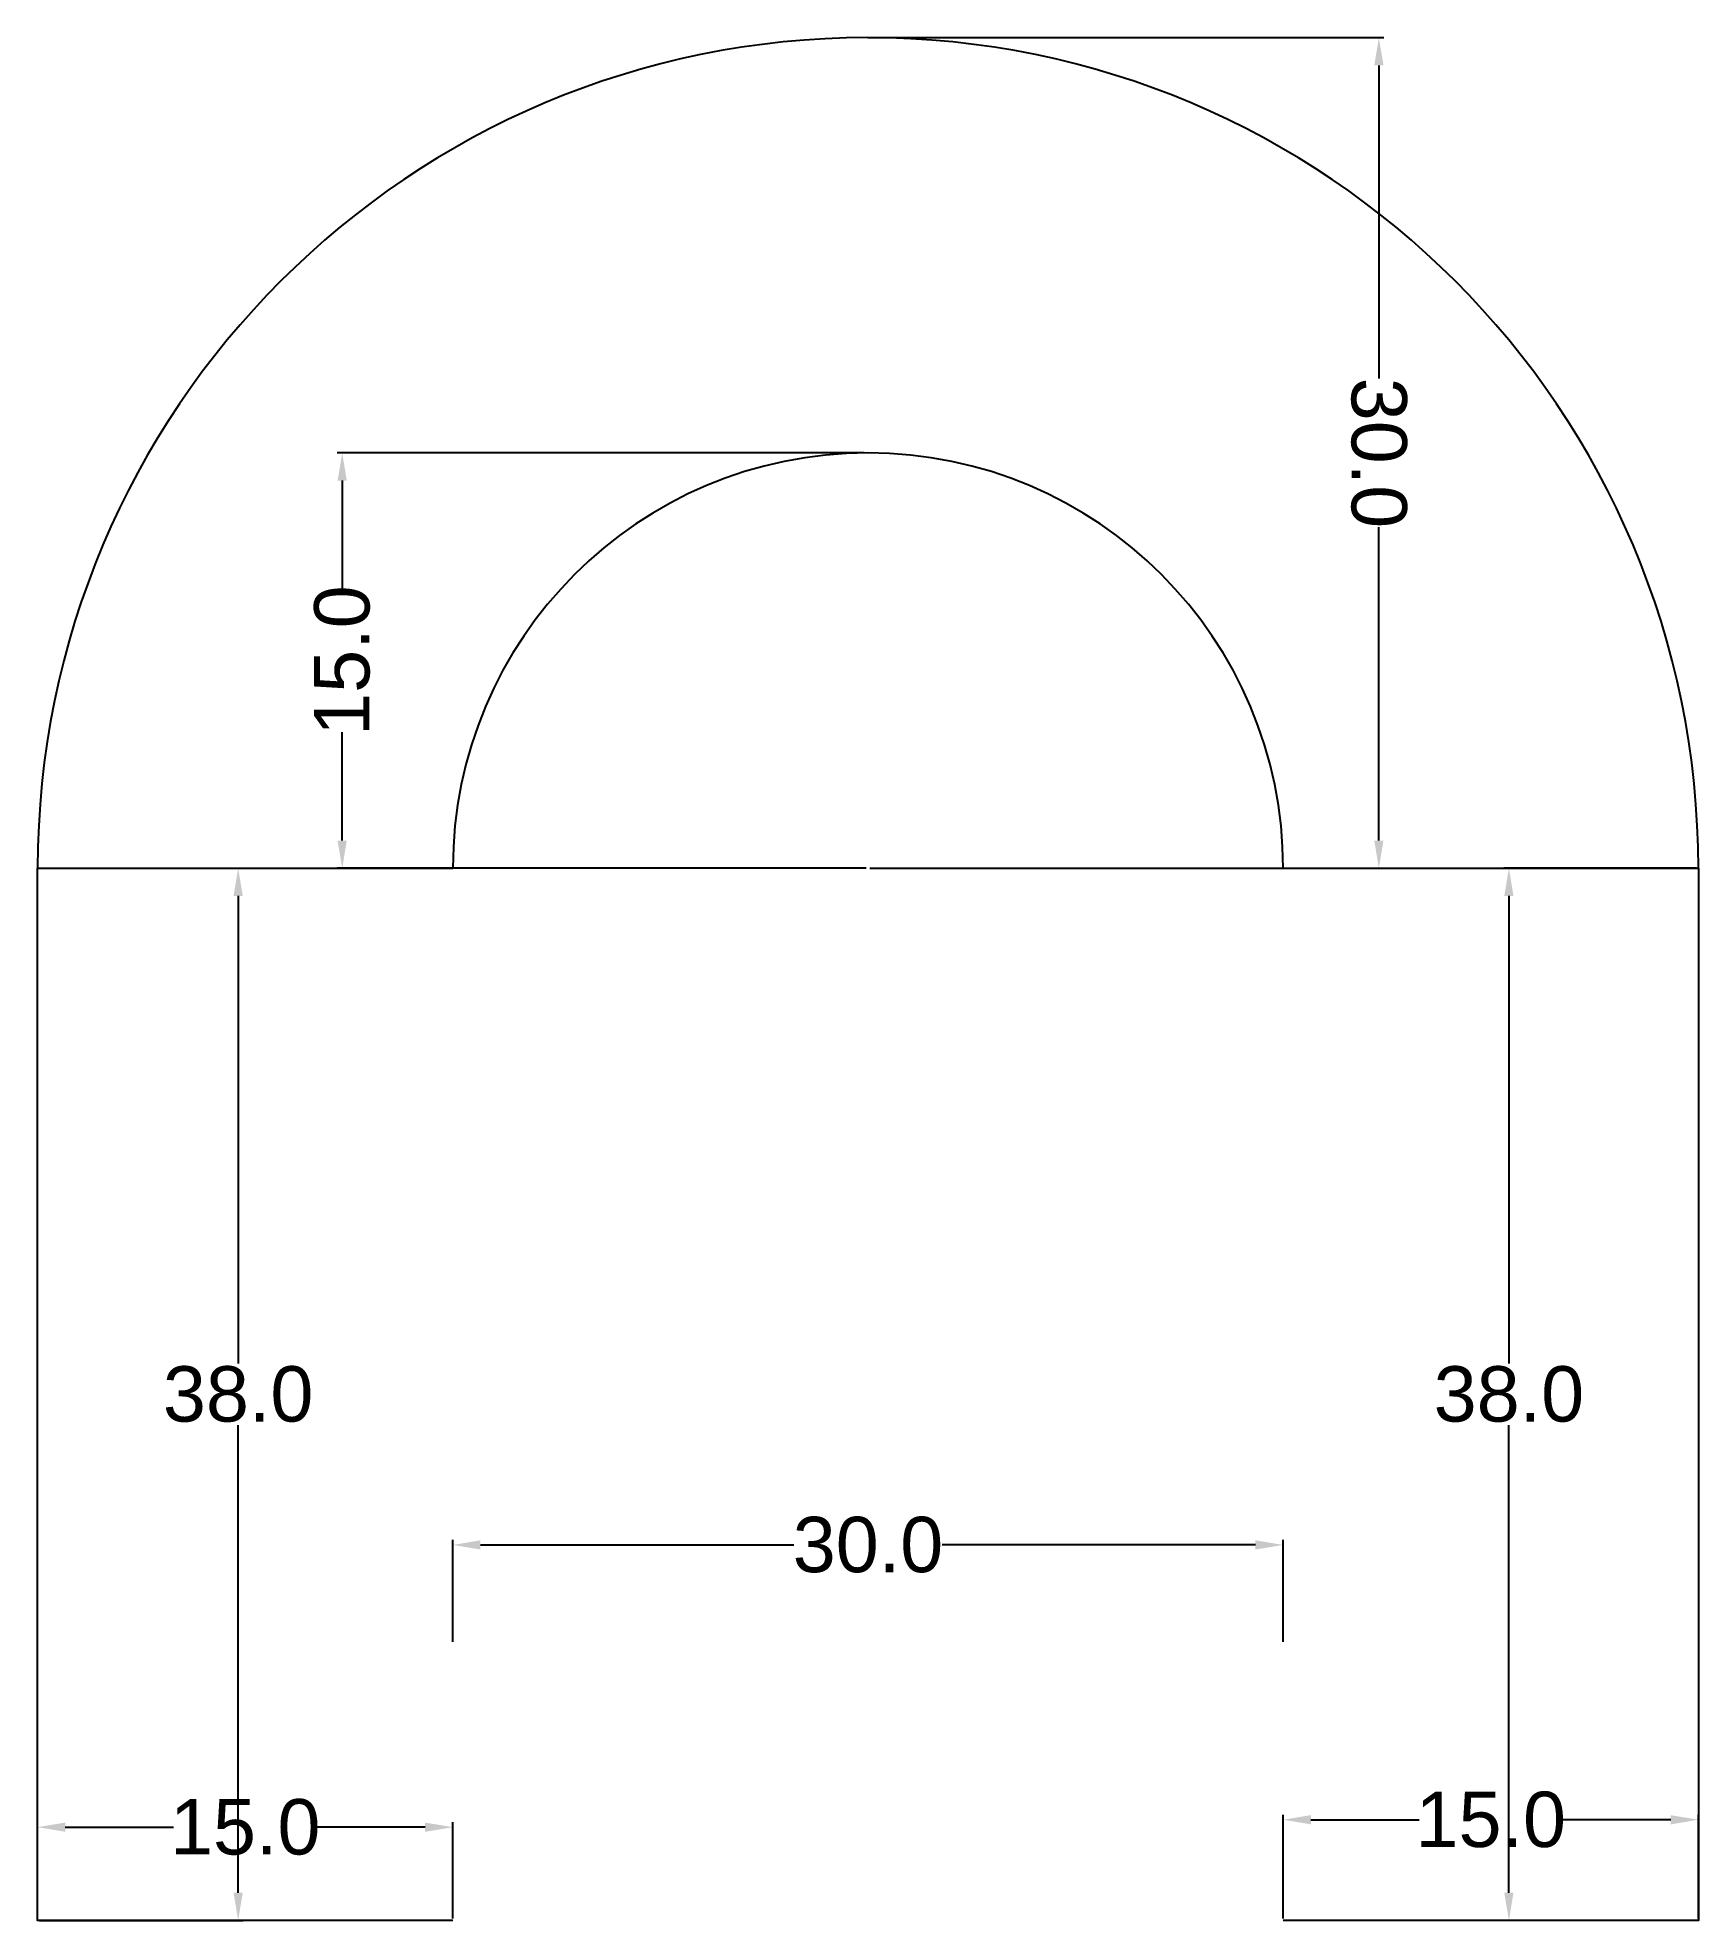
# Model space of a CAD drawing. Header units: feet. Extents: x 81.9 to 141.9, y 901.5 to 969.5.
import ezdxf

# ---------------------------------------------------------------- set-up
doc = ezdxf.new("R2010")
doc.units = ezdxf.units.FT
doc.header["$MEASUREMENT"] = 0
doc.styles.get("Standard").update_dxf_attribs({"font": 'arial.ttf'})
doc.dimstyles.get("Standard").update_dxf_attribs({"dimtxt": 2, "dimasz": 1, "dimexe": 0.18, "dimexo": 0.0625, "dimgap": 0.09, "dimtad": 0, "dimtih": 1, "dimtoh": 1, "dimdec": 1, "dimzin": 0, "dimdsep": 46, "dimtxsty": 'Standard', "dimcen": 0.09, "dimadec": 0, "dimazin": 0, "dimtfac": 1, "dimtdec": 1, "dimtofl": 0, "dimtmove": 0, "dimatfit": 3, "dimfxl": 1, "dimtolj": 1, "dimtzin": 0, "dimarcsym": 0})

# ---------------------------------------------------------------- blocks, each defined once
blk = doc.blocks.new('*D12')
at = {"color": 0, "lineweight": -2, "transparency": 16777216}
for p, q in [((96.865, 911.605), (96.865, 915.283)), ((126.865, 911.605), (126.865, 915.283)), ((97.865, 915.103), (109.182, 915.103)), ((125.865, 915.103), (114.549, 915.103))]:
    blk.add_line(p, q, dxfattribs=at)
at = {"color": 0, "transparency": 16777216}
for points in [[(97.865, 915.269), (97.865, 914.936), (96.865, 915.103)], [(125.865, 915.269), (125.865, 914.936), (126.865, 915.103)]]:
    blk.add_solid(points, dxfattribs=at)
at = {"layer": 'Defpoints', "color": 0, "transparency": 16777216}
for p in [(126.865, 915.103), (96.865, 911.542, -20), (126.865, 911.542, -20)]:
    blk.add_point(p, dxfattribs=at)
at = {"color": 0, "transparency": 16777216, "insert": (111.865, 915.103), "char_height": 2, "attachment_point": 5}
blk.add_mtext('\\A1;30.0', dxfattribs=at)
blk = doc.blocks.new('*D15')
at = {"color": 0, "lineweight": -2, "transparency": 16777216}
for p, q in [((81.928, 939.542), (89.29, 939.542)), ((89.11, 938.542), (89.11, 921.654)), ((89.11, 902.542), (89.11, 919.431)), ((81.928, 901.542), (89.29, 901.542))]:
    blk.add_line(p, q, dxfattribs=at)
at = {"color": 0, "transparency": 16777216}
for points in [[(88.943, 938.542), (89.277, 938.542), (89.11, 939.542)], [(88.943, 902.542), (89.277, 902.542), (89.11, 901.542)]]:
    blk.add_solid(points, dxfattribs=at)
at = {"layer": 'Defpoints', "color": 0, "transparency": 16777216}
for p in [(81.865, 939.542, -20), (81.865, 901.542, -20), (89.11, 901.542)]:
    blk.add_point(p, dxfattribs=at)
at = {"color": 0, "transparency": 16777216, "insert": (89.11, 920.542), "char_height": 2, "attachment_point": 5}
blk.add_mtext('\\A1;38.0', dxfattribs=at)
blk = doc.blocks.new('*D16')
at = {"color": 0, "lineweight": -2, "transparency": 16777216}
for p, q in [((141.803, 939.542), (134.841, 939.542)), ((135.021, 938.542), (135.021, 921.654)), ((135.021, 902.542), (135.021, 919.431)), ((141.803, 901.542), (134.841, 901.542))]:
    blk.add_line(p, q, dxfattribs=at)
at = {"color": 0, "transparency": 16777216}
for points in [[(134.854, 938.542), (135.187, 938.542), (135.021, 939.542)], [(134.854, 902.542), (135.187, 902.542), (135.021, 901.542)]]:
    blk.add_solid(points, dxfattribs=at)
at = {"layer": 'Defpoints', "color": 0, "transparency": 16777216}
for p in [(141.865, 939.542, -20), (135.021, 901.542), (141.865, 901.542, -20)]:
    blk.add_point(p, dxfattribs=at)
at = {"color": 0, "transparency": 16777216, "insert": (135.021, 920.542), "char_height": 2, "attachment_point": 5}
blk.add_mtext('\\A1;38.0', dxfattribs=at)
blk = doc.blocks.new('*D17')
at = {"color": 0, "lineweight": -2, "transparency": 16777216}
for p, q in [((81.865, 901.605), (81.865, 905.087)), ((96.865, 901.605), (96.865, 905.087)), ((82.865, 904.907), (86.775, 904.907)), ((95.865, 904.907), (91.955, 904.907))]:
    blk.add_line(p, q, dxfattribs=at)
at = {"color": 0, "transparency": 16777216}
for points in [[(82.865, 905.074), (82.865, 904.741), (81.865, 904.907)], [(95.865, 905.074), (95.865, 904.741), (96.865, 904.907)]]:
    blk.add_solid(points, dxfattribs=at)
at = {"layer": 'Defpoints', "color": 0, "transparency": 16777216}
for p in [(96.865, 904.907), (81.865, 901.542, -20), (96.865, 901.542, -20)]:
    blk.add_point(p, dxfattribs=at)
at = {"color": 0, "transparency": 16777216, "insert": (89.365, 904.907), "char_height": 2, "attachment_point": 5}
blk.add_mtext('\\A1;15.0', dxfattribs=at)
blk = doc.blocks.new('*D18')
at = {"color": 0, "lineweight": -2, "transparency": 16777216}
for p, q in [((126.865, 901.605), (126.865, 905.356)), ((127.865, 905.176), (131.775, 905.176)), ((140.865, 905.176), (136.955, 905.176)), ((141.865, 901.605), (141.865, 905.356))]:
    blk.add_line(p, q, dxfattribs=at)
at = {"color": 0, "transparency": 16777216}
for points in [[(127.865, 905.342), (127.865, 905.009), (126.865, 905.176)], [(140.865, 905.342), (140.865, 905.009), (141.865, 905.176)]]:
    blk.add_solid(points, dxfattribs=at)
at = {"layer": 'Defpoints', "color": 0, "transparency": 16777216}
for p in [(141.865, 905.176), (126.865, 901.542, -20), (141.865, 901.542, -20)]:
    blk.add_point(p, dxfattribs=at)
at = {"color": 0, "transparency": 16777216, "insert": (134.365, 905.176), "char_height": 2, "attachment_point": 5}
blk.add_mtext('\\A1;15.0', dxfattribs=at)
blk = doc.blocks.new('*D21')
at = {"color": 0, "lineweight": -2, "transparency": 16777216}
for p, q in [((111.732, 954.542), (92.689, 954.542)), ((92.869, 953.542), (92.869, 949.632)), ((92.869, 940.542), (92.869, 944.452)), ((111.803, 939.542), (92.689, 939.542))]:
    blk.add_line(p, q, dxfattribs=at)
at = {"color": 0, "transparency": 16777216}
for points in [[(92.702, 953.542), (93.035, 953.542), (92.869, 954.542)], [(92.702, 940.542), (93.035, 940.542), (92.869, 939.542)]]:
    blk.add_solid(points, dxfattribs=at)
at = {"layer": 'Defpoints', "color": 0, "transparency": 16777216}
for p in [(92.869, 954.542), (111.794, 954.542, -20), (111.865, 939.542, -20)]:
    blk.add_point(p, dxfattribs=at)
at = {"color": 0, "transparency": 16777216, "insert": (92.869, 947.042), "char_height": 2, "attachment_point": 5, "rotation": 90}
blk.add_mtext('\\A1;15.0', dxfattribs=at)
blk = doc.blocks.new('*D22')
at = {"color": 0, "lineweight": -2, "transparency": 16777216}
for p, q in [((111.86, 969.542), (130.502, 969.542)), ((130.322, 968.542), (130.322, 957.226)), ((130.322, 940.542), (130.322, 951.859)), ((111.928, 939.542), (130.502, 939.542))]:
    blk.add_line(p, q, dxfattribs=at)
at = {"color": 0, "transparency": 16777216}
for points in [[(130.489, 968.542), (130.156, 968.542), (130.322, 969.542)], [(130.489, 940.542), (130.156, 940.542), (130.322, 939.542)]]:
    blk.add_solid(points, dxfattribs=at)
at = {"layer": 'Defpoints', "color": 0, "transparency": 16777216}
for p in [(111.797, 969.542, -20), (130.322, 969.542), (111.865, 939.542, -20)]:
    blk.add_point(p, dxfattribs=at)
at = {"color": 0, "transparency": 16777216, "insert": (130.322, 954.542), "char_height": 2, "attachment_point": 5, "rotation": 270}
blk.add_mtext('\\A1;30.0', dxfattribs=at)

msp = doc.modelspace()

# ---------------------------------------------------------------- linework, layer by layer
for p, q in [((96.865, 901.542, 20), (96.865, 901.542)), ((126.865, 901.542, 20), (126.865, 901.542, -0.073))]:
    msp.add_line(p, q)
for points in [[(96.865, 901.542), (81.865, 901.542), (81.865, 939.542), (96.865, 939.542)], [(126.865, 939.542), (141.865, 939.542), (141.865, 901.542), (126.865, 901.542)]]:
    msp.add_lwpolyline(points)
for radius in [30, 15]:
    msp.add_arc((111.865, 939.542, 20), radius, 0, 180)

# ---------------------------------------------------------------- dimensions: what is measured, and where the dimension line sits
for base, p1, p2, picture, middle in [((130.322, 969.542, 20), (111.865, 939.542), (111.797, 969.542), '*D22', (130.322, 954.542, 20)), ((92.869, 954.542, 20), (111.865, 939.542), (111.794, 954.542), '*D21', (92.869, 947.042, 20)), ((89.11, 901.542, 20), (81.865, 939.542), (81.865, 901.542), '*D15', (89.11, 920.542, 20)), ((135.021, 901.542, 20), (141.865, 939.542), (141.865, 901.542), '*D16', (135.021, 920.542, 20))]:
    dim = msp.add_linear_dim(base=base, p1=p1, p2=p2, angle=90, dimstyle='Standard')
    dim.commit()
    dim.dimension.update_dxf_attribs({"geometry": picture, "text_midpoint": middle})
for base, p1, p2, picture, middle in [((126.865, 915.103, 20), (96.865, 911.542), (126.865, 911.542), '*D12', (111.865, 915.103, 20)), ((141.865, 905.176, 20), (126.865, 901.542), (141.865, 901.542), '*D18', (134.365, 905.176, 20)), ((96.865, 904.907, 20), (81.865, 901.542), (96.865, 901.542), '*D17', (89.365, 904.907, 20))]:
    dim = msp.add_linear_dim(base=base, p1=p1, p2=p2, dimstyle='Standard')
    dim.commit()
    dim.dimension.update_dxf_attribs({"geometry": picture, "text_midpoint": middle})

doc.saveas('drawing.dxf')
